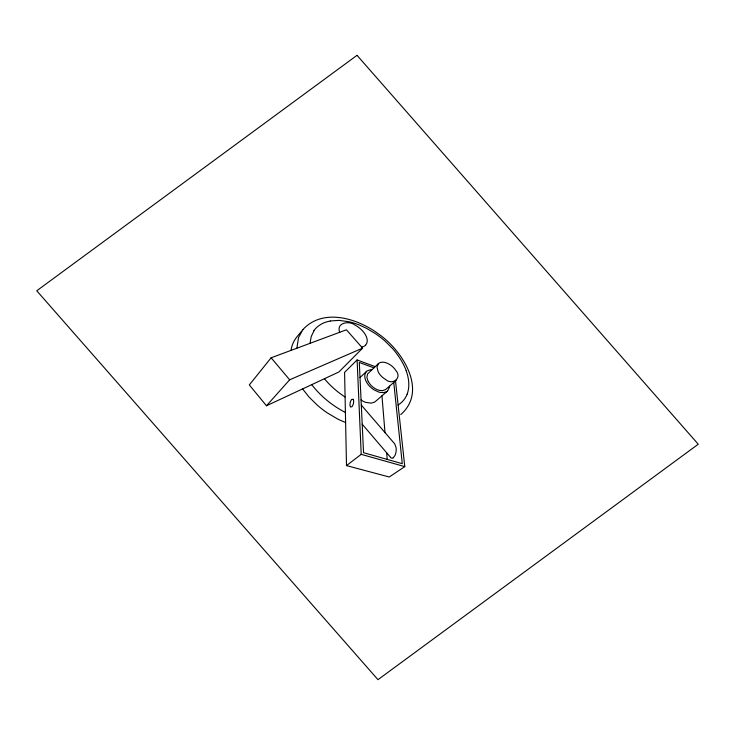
<?xml version="1.0" encoding="UTF-8"?>
<svg xmlns="http://www.w3.org/2000/svg" width="735" height="735" viewBox="0 0 735 735"><rect width="100%" height="100%" fill="white"/><g stroke="black" fill="none" stroke-linecap="round" stroke-linejoin="round"><path stroke-width="1.1" d="M296.885 348.206L298.511 337.595L303.004 329.482L296.784 337.034A30.943 28.38 8.1 0 0 291.823 346.562L290.922 350.42M310.014 343.328L311.227 336.501L313.992 330.814M407.181 394.098C409.974 386.527 408.871 378.084 406.152 370.66M271.123 357.789L249.321 384.929L266.483 405.766L338.899 371.974L362.594 348.142L346.406 329.794L271.123 357.789L289.654 379.802L362.594 348.142M303.16 329.289C323.372 307.744 357.724 318.485 378.332 333.837C401.723 349.695 428.477 390.469 400.759 414.586M266.483 405.766L289.654 379.802M365.598 345.147C369.108 341.215 366.352 335.399 363.476 331.944A26.249 24.071 8.1 0 0 355.069 325.136C349.244 320.313 335.895 322.711 339.699 332.293M375.135 366.646L357.109 359.939L344.586 372.351L346.497 465.595L389.256 476.997L404.774 466.615L395.513 380.969M378.442 363.54L376.981 367.096L378.148 371.717A17.374 15.931 8.1 0 0 380.647 375.392L381.529 376.338A19.836 18.191 8.1 0 0 385.682 379.517C392.371 385.682 402.514 377.863 395.871 370.523A19.67 18.035 8.1 0 0 389.045 364.128C385.948 362.364 381.493 361.004 378.442 363.54L367.592 373.931L366.875 377.423L368.18 381.575M360.012 377.542L367.041 370.954L370.734 369.65A9.013 8.269 8.1 0 1 371.956 369.613M366.544 371.368C363.43 374.51 364.845 379.655 367.013 382.935A22.776 20.883 8.1 0 0 374.06 389.853L378.709 392.031A13.864 12.715 8.1 0 0 380.464 392.444L383.725 392.591L386.638 391.691A6.009 5.512 8.1 0 0 387.51 391.075L389.476 387.253A9.031 8.287 8.1 0 0 389.532 386.132M385.82 389.348L396.294 380.289M387.51 391.075L375.319 401.54A6.394 5.862 8.1 0 1 374.446 402.164L371.074 403.166L365.672 402.348A16.326 14.966 8.1 0 1 361.069 399.959M393.243 457.74L394.842 455.672A13.193 12.1 8.1 0 0 395.678 453.458L395.779 453.1A18.761 17.199 8.1 0 0 396.11 447.661L394.723 443.876L361.308 405.095M346.497 465.595L361.207 454.34L404.774 466.615M385.406 389.669L382.466 390.643L379.039 390.313A17.521 16.069 8.1 0 1 368.336 381.511M398.104 405.003L398.489 404.764A23.97 21.977 8.1 0 0 407.153 394.089M330.19 320.965L338.973 320.368L349.033 321.755A64.662 59.296 8.1 0 1 359.691 325.146L366.701 328.407L375.613 333.782A95.274 87.373 8.1 0 1 385.645 341.646L392.416 348.408A78.746 72.223 8.1 0 1 397.01 354.077L399.289 357.348A72.949 66.903 8.1 0 1 406.235 370.633M373.858 367.831L359.296 362.438L363.549 452.705L402.275 463.693L393.758 382.485M345.615 422.579L337.687 419.042L327.296 412.877A102.055 93.584 8.1 0 1 317.575 405.417L309.049 397.056L302.572 388.925M345.092 397.019L343.64 396.064A90.846 83.312 8.1 0 1 326.294 380.914L324.466 378.801M350.595 406.795L351.927 406.832L353.149 404.48A13.855 12.706 8.1 0 0 353.535 402.89L353.654 401.365A4.116 3.776 8.1 0 0 353.094 399.298M353.048 399.316L351.523 399.509L350.485 401.586A13.937 12.789 8.1 0 0 350.108 403.184L349.989 404.719A4.189 3.84 8.1 0 0 350.54 406.822M362.208 424.205L390.542 457.317M381.961 395.843L384.993 432.584M386.665 452.788L387.216 459.421M357.109 359.939L361.207 454.34M393.317 457.822A1.948 1.782 8.1 0 1 390.515 457.335M365.644 345.193A7.166 6.569 8.1 0 1 361.592 346.966M313.817 330.704A25.165 23.079 8.1 0 1 330.217 321.094M345.404 412.482A100.879 92.509 8.1 0 1 311.713 384.644M357.026 55.327L36.75 290.775L377.974 679.673L698.25 444.225L357.026 55.327"/></g></svg>
